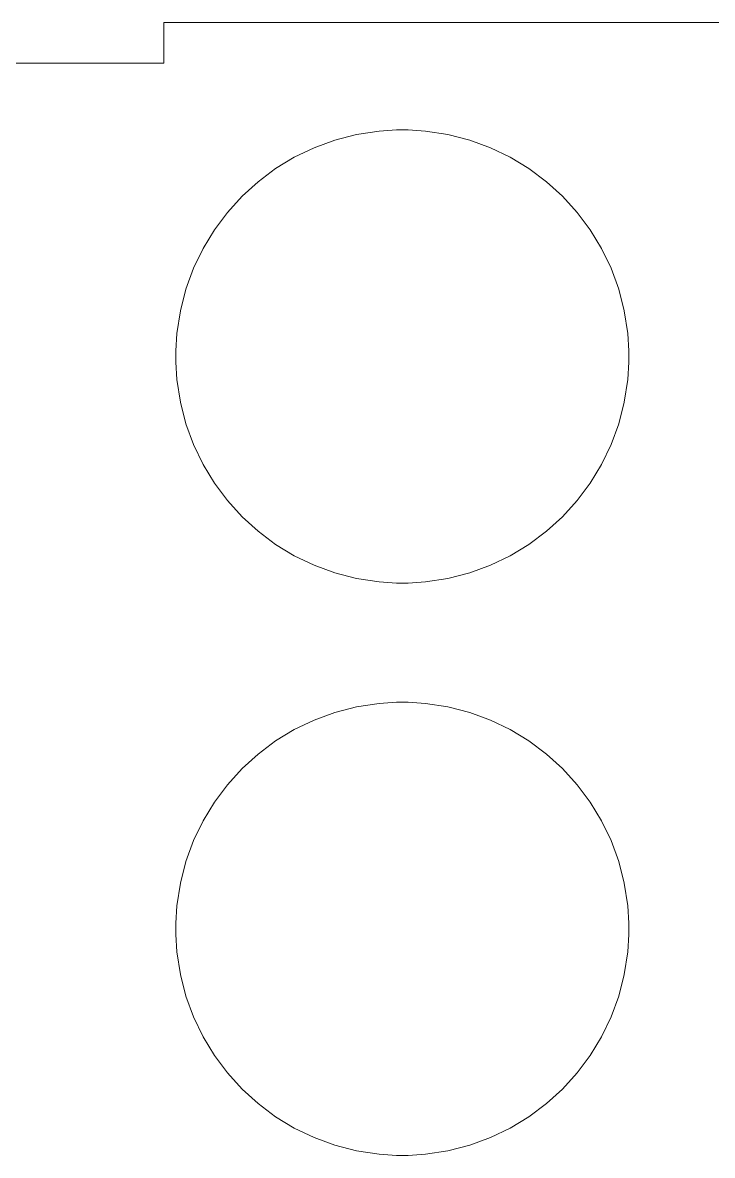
# Model space of a CAD drawing. Header units: millimetres. Extents: x -1378 to 3334, y -1176 to 661.
# Drawn here: x 471.6 to 580, y 482.6 to 660.7 of the extents above; entities that cross this region are included whole.
import ezdxf

# ---------------------------------------------------------------- set-up
doc = ezdxf.new("R2010")
doc.units = ezdxf.units.MM
doc.header["$MEASUREMENT"] = 0
doc.layers.add('Layer 1', color=7, linetype='Continuous')

msp = doc.modelspace()

# ---------------------------------------------------------------- linework, layer by layer
at = {"layer": 'Layer 1', "color": 2, "lineweight": 9}
for points in [[(493.7908, 654.3087), (493.7908, 654.3087), (493.7908, 660.6787), (493.7908, 660.6787)], [(493.7908, 660.6787), (493.7908, 660.6787), (666.3008, 660.6787), (666.3008, 660.6787)], [(493.7908, 654.3087), (493.7908, 654.3087), (493.7908, 660.6787), (493.7908, 660.6787)], [(493.7908, 660.6787), (493.7908, 660.6787), (666.3008, 660.6787), (666.3008, 660.6787)], [(418.7908, 654.3087), (418.7908, 654.3087), (493.7908, 654.3087), (493.7908, 654.3087)], [(418.7908, 654.3087), (418.7908, 654.3087), (493.7908, 654.3087), (493.7908, 654.3087)], [(520.7008, 642.2087), (520.7008, 642.2087), (524.1108, 643.0787), (524.1108, 643.0787)], [(520.7008, 642.2087), (520.7008, 642.2087), (524.1108, 643.0787), (524.1108, 643.0787)], [(524.1108, 643.0787), (524.1108, 643.0787), (527.6508, 643.6187), (527.6508, 643.6187)], [(524.1108, 643.0787), (524.1108, 643.0787), (527.6508, 643.6187), (527.6508, 643.6187)], [(527.6508, 643.6187), (527.6508, 643.6187), (530.3808, 643.8087), (530.3808, 643.8087)], [(527.6508, 643.6187), (527.6508, 643.6187), (530.3808, 643.8087), (530.3808, 643.8087)], [(530.3808, 643.8087), (530.3808, 643.8087), (531.2908, 643.8087), (531.2908, 643.8087)], [(530.3808, 643.8087), (530.3808, 643.8087), (531.2908, 643.8087), (531.2908, 643.8087)], [(531.2908, 643.8087), (531.2908, 643.8087), (532.2008, 643.8087), (532.2008, 643.8087)], [(531.2908, 643.8087), (531.2908, 643.8087), (532.2008, 643.8087), (532.2008, 643.8087)], [(532.2008, 643.8087), (532.2008, 643.8087), (534.9408, 643.6187), (534.9408, 643.6187)], [(532.2008, 643.8087), (532.2008, 643.8087), (534.9408, 643.6187), (534.9408, 643.6187)], [(534.9408, 643.6187), (534.9408, 643.6187), (538.4708, 643.0787), (538.4708, 643.0787)], [(534.9408, 643.6187), (534.9408, 643.6187), (538.4708, 643.0787), (538.4708, 643.0787)], [(538.4708, 643.0787), (538.4708, 643.0787), (541.8908, 642.2087), (541.8908, 642.2087)], [(538.4708, 643.0787), (538.4708, 643.0787), (541.8908, 642.2087), (541.8908, 642.2087)], [(517.4308, 641.0087), (517.4308, 641.0087), (520.7008, 642.2087), (520.7008, 642.2087)], [(517.4308, 641.0087), (517.4308, 641.0087), (520.7008, 642.2087), (520.7008, 642.2087)], [(541.8908, 642.2087), (541.8908, 642.2087), (545.1608, 641.0087), (545.1608, 641.0087)], [(541.8908, 642.2087), (541.8908, 642.2087), (545.1608, 641.0087), (545.1608, 641.0087)], [(511.3708, 637.7187), (511.3708, 637.7187), (514.3108, 639.5087), (514.3108, 639.5087)], [(511.3708, 637.7187), (511.3708, 637.7187), (514.3108, 639.5087), (514.3108, 639.5087)], [(514.3108, 639.5087), (514.3108, 639.5087), (517.4308, 641.0087), (517.4308, 641.0087)], [(514.3108, 639.5087), (514.3108, 639.5087), (517.4308, 641.0087), (517.4308, 641.0087)], [(545.1608, 641.0087), (545.1608, 641.0087), (548.2708, 639.5087), (548.2708, 639.5087)], [(545.1608, 641.0087), (545.1608, 641.0087), (548.2708, 639.5087), (548.2708, 639.5087)], [(548.2708, 639.5087), (548.2708, 639.5087), (551.2108, 637.7187), (551.2108, 637.7187)], [(548.2708, 639.5087), (548.2708, 639.5087), (551.2108, 637.7187), (551.2108, 637.7187)], [(508.6308, 635.6687), (508.6308, 635.6687), (511.3708, 637.7187), (511.3708, 637.7187)], [(508.6308, 635.6687), (508.6308, 635.6687), (511.3708, 637.7187), (511.3708, 637.7187)], [(551.2108, 637.7187), (551.2108, 637.7187), (553.9508, 635.6687), (553.9508, 635.6687)], [(551.2108, 637.7187), (551.2108, 637.7187), (553.9508, 635.6687), (553.9508, 635.6687)], [(506.1008, 633.3687), (506.1008, 633.3687), (508.6308, 635.6687), (508.6308, 635.6687)], [(506.1008, 633.3687), (506.1008, 633.3687), (508.6308, 635.6687), (508.6308, 635.6687)], [(553.9508, 635.6687), (553.9508, 635.6687), (556.4808, 633.3687), (556.4808, 633.3687)], [(553.9508, 635.6687), (553.9508, 635.6687), (556.4808, 633.3687), (556.4808, 633.3687)], [(503.8008, 630.8387), (503.8008, 630.8387), (506.1008, 633.3687), (506.1008, 633.3687)], [(503.8008, 630.8387), (503.8008, 630.8387), (506.1008, 633.3687), (506.1008, 633.3687)], [(556.4808, 633.3687), (556.4808, 633.3687), (558.7808, 630.8387), (558.7808, 630.8387)], [(556.4808, 633.3687), (556.4808, 633.3687), (558.7808, 630.8387), (558.7808, 630.8387)], [(501.7508, 628.0987), (501.7508, 628.0987), (503.8008, 630.8387), (503.8008, 630.8387)], [(501.7508, 628.0987), (501.7508, 628.0987), (503.8008, 630.8387), (503.8008, 630.8387)], [(558.7808, 630.8387), (558.7808, 630.8387), (560.8308, 628.0987), (560.8308, 628.0987)], [(558.7808, 630.8387), (558.7808, 630.8387), (560.8308, 628.0987), (560.8308, 628.0987)], [(499.9708, 625.1587), (499.9708, 625.1587), (501.7508, 628.0987), (501.7508, 628.0987)], [(499.9708, 625.1587), (499.9708, 625.1587), (501.7508, 628.0987), (501.7508, 628.0987)], [(560.8308, 628.0987), (560.8308, 628.0987), (562.6208, 625.1587), (562.6208, 625.1587)], [(560.8308, 628.0987), (560.8308, 628.0987), (562.6208, 625.1587), (562.6208, 625.1587)], [(498.4708, 622.0487), (498.4708, 622.0487), (499.9708, 625.1587), (499.9708, 625.1587)], [(498.4708, 622.0487), (498.4708, 622.0487), (499.9708, 625.1587), (499.9708, 625.1587)], [(562.6208, 625.1587), (562.6208, 625.1587), (564.1208, 622.0487), (564.1208, 622.0487)], [(562.6208, 625.1587), (562.6208, 625.1587), (564.1208, 622.0487), (564.1208, 622.0487)], [(497.2708, 618.7687), (497.2708, 618.7687), (498.4708, 622.0487), (498.4708, 622.0487)], [(497.2708, 618.7687), (497.2708, 618.7687), (498.4708, 622.0487), (498.4708, 622.0487)], [(564.1208, 622.0487), (564.1208, 622.0487), (565.3208, 618.7687), (565.3208, 618.7687)], [(564.1208, 622.0487), (564.1208, 622.0487), (565.3208, 618.7687), (565.3208, 618.7687)], [(496.3908, 615.3587), (496.3908, 615.3587), (497.2708, 618.7687), (497.2708, 618.7687)], [(496.3908, 615.3587), (496.3908, 615.3587), (497.2708, 618.7687), (497.2708, 618.7687)], [(565.3208, 618.7687), (565.3208, 618.7687), (566.2008, 615.3587), (566.2008, 615.3587)], [(565.3208, 618.7687), (565.3208, 618.7687), (566.2008, 615.3587), (566.2008, 615.3587)], [(495.8508, 611.8187), (495.8508, 611.8187), (496.3908, 615.3587), (496.3908, 615.3587)], [(495.8508, 611.8187), (495.8508, 611.8187), (496.3908, 615.3587), (496.3908, 615.3587)], [(566.2008, 615.3587), (566.2008, 615.3587), (566.7308, 611.8187), (566.7308, 611.8187)], [(566.2008, 615.3587), (566.2008, 615.3587), (566.7308, 611.8187), (566.7308, 611.8187)], [(495.6708, 609.0887), (495.6708, 609.0887), (495.8508, 611.8187), (495.8508, 611.8187)], [(495.6708, 609.0887), (495.6708, 609.0887), (495.8508, 611.8187), (495.8508, 611.8187)], [(566.7308, 611.8187), (566.7308, 611.8187), (566.9208, 609.0887), (566.9208, 609.0887)], [(566.7308, 611.8187), (566.7308, 611.8187), (566.9208, 609.0887), (566.9208, 609.0887)], [(495.6708, 608.1787), (495.6708, 608.1787), (495.6708, 609.0887), (495.6708, 609.0887)], [(495.6708, 608.1787), (495.6708, 608.1787), (495.6708, 609.0887), (495.6708, 609.0887)], [(495.6708, 607.2687), (495.6708, 607.2687), (495.6708, 608.1787), (495.6708, 608.1787)], [(495.6708, 607.2687), (495.6708, 607.2687), (495.6708, 608.1787), (495.6708, 608.1787)], [(566.9208, 609.0887), (566.9208, 609.0887), (566.9208, 608.1787), (566.9208, 608.1787)], [(566.9208, 609.0887), (566.9208, 609.0887), (566.9208, 608.1787), (566.9208, 608.1787)], [(566.9208, 608.1787), (566.9208, 608.1787), (566.9208, 607.2687), (566.9208, 607.2687)], [(566.9208, 608.1787), (566.9208, 608.1787), (566.9208, 607.2687), (566.9208, 607.2687)], [(495.8508, 604.5387), (495.8508, 604.5387), (495.6708, 607.2687), (495.6708, 607.2687)], [(495.8508, 604.5387), (495.8508, 604.5387), (495.6708, 607.2687), (495.6708, 607.2687)], [(566.9208, 607.2687), (566.9208, 607.2687), (566.7308, 604.5387), (566.7308, 604.5387)], [(566.9208, 607.2687), (566.9208, 607.2687), (566.7308, 604.5387), (566.7308, 604.5387)], [(496.3908, 600.9987), (496.3908, 600.9987), (495.8508, 604.5387), (495.8508, 604.5387)], [(496.3908, 600.9987), (496.3908, 600.9987), (495.8508, 604.5387), (495.8508, 604.5387)], [(566.7308, 604.5387), (566.7308, 604.5387), (566.2008, 600.9987), (566.2008, 600.9987)], [(566.7308, 604.5387), (566.7308, 604.5387), (566.2008, 600.9987), (566.2008, 600.9987)], [(497.2708, 597.5887), (497.2708, 597.5887), (496.3908, 600.9987), (496.3908, 600.9987)], [(497.2708, 597.5887), (497.2708, 597.5887), (496.3908, 600.9987), (496.3908, 600.9987)], [(566.2008, 600.9987), (566.2008, 600.9987), (565.3208, 597.5887), (565.3208, 597.5887)], [(566.2008, 600.9987), (566.2008, 600.9987), (565.3208, 597.5887), (565.3208, 597.5887)], [(498.4708, 594.3187), (498.4708, 594.3187), (497.2708, 597.5887), (497.2708, 597.5887)], [(498.4708, 594.3187), (498.4708, 594.3187), (497.2708, 597.5887), (497.2708, 597.5887)], [(565.3208, 597.5887), (565.3208, 597.5887), (564.1208, 594.3187), (564.1208, 594.3187)], [(565.3208, 597.5887), (565.3208, 597.5887), (564.1208, 594.3187), (564.1208, 594.3187)], [(499.9708, 591.1987), (499.9708, 591.1987), (498.4708, 594.3187), (498.4708, 594.3187)], [(499.9708, 591.1987), (499.9708, 591.1987), (498.4708, 594.3187), (498.4708, 594.3187)], [(564.1208, 594.3187), (564.1208, 594.3187), (562.6208, 591.1987), (562.6208, 591.1987)], [(564.1208, 594.3187), (564.1208, 594.3187), (562.6208, 591.1987), (562.6208, 591.1987)], [(501.7508, 588.2587), (501.7508, 588.2587), (499.9708, 591.1987), (499.9708, 591.1987)], [(501.7508, 588.2587), (501.7508, 588.2587), (499.9708, 591.1987), (499.9708, 591.1987)], [(562.6208, 591.1987), (562.6208, 591.1987), (560.8308, 588.2587), (560.8308, 588.2587)], [(562.6208, 591.1987), (562.6208, 591.1987), (560.8308, 588.2587), (560.8308, 588.2587)], [(503.8008, 585.5187), (503.8008, 585.5187), (501.7508, 588.2587), (501.7508, 588.2587)], [(503.8008, 585.5187), (503.8008, 585.5187), (501.7508, 588.2587), (501.7508, 588.2587)], [(560.8308, 588.2587), (560.8308, 588.2587), (558.7808, 585.5187), (558.7808, 585.5187)], [(560.8308, 588.2587), (560.8308, 588.2587), (558.7808, 585.5187), (558.7808, 585.5187)], [(506.1008, 582.9887), (506.1008, 582.9887), (503.8008, 585.5187), (503.8008, 585.5187)], [(506.1008, 582.9887), (506.1008, 582.9887), (503.8008, 585.5187), (503.8008, 585.5187)], [(558.7808, 585.5187), (558.7808, 585.5187), (556.4808, 582.9887), (556.4808, 582.9887)], [(558.7808, 585.5187), (558.7808, 585.5187), (556.4808, 582.9887), (556.4808, 582.9887)], [(508.6308, 580.6887), (508.6308, 580.6887), (506.1008, 582.9887), (506.1008, 582.9887)], [(508.6308, 580.6887), (508.6308, 580.6887), (506.1008, 582.9887), (506.1008, 582.9887)], [(556.4808, 582.9887), (556.4808, 582.9887), (553.9508, 580.6887), (553.9508, 580.6887)], [(556.4808, 582.9887), (556.4808, 582.9887), (553.9508, 580.6887), (553.9508, 580.6887)], [(511.3708, 578.6387), (511.3708, 578.6387), (508.6308, 580.6887), (508.6308, 580.6887)], [(511.3708, 578.6387), (511.3708, 578.6387), (508.6308, 580.6887), (508.6308, 580.6887)], [(553.9508, 580.6887), (553.9508, 580.6887), (551.2108, 578.6387), (551.2108, 578.6387)], [(553.9508, 580.6887), (553.9508, 580.6887), (551.2108, 578.6387), (551.2108, 578.6387)], [(514.3108, 576.8587), (514.3108, 576.8587), (511.3708, 578.6387), (511.3708, 578.6387)], [(514.3108, 576.8587), (514.3108, 576.8587), (511.3708, 578.6387), (511.3708, 578.6387)], [(551.2108, 578.6387), (551.2108, 578.6387), (548.2708, 576.8587), (548.2708, 576.8587)], [(551.2108, 578.6387), (551.2108, 578.6387), (548.2708, 576.8587), (548.2708, 576.8587)], [(517.4308, 575.3587), (517.4308, 575.3587), (514.3108, 576.8587), (514.3108, 576.8587)], [(517.4308, 575.3587), (517.4308, 575.3587), (514.3108, 576.8587), (514.3108, 576.8587)], [(520.7008, 574.1587), (520.7008, 574.1587), (517.4308, 575.3587), (517.4308, 575.3587)], [(520.7008, 574.1587), (520.7008, 574.1587), (517.4308, 575.3587), (517.4308, 575.3587)], [(545.1608, 575.3587), (545.1608, 575.3587), (541.8908, 574.1587), (541.8908, 574.1587)], [(545.1608, 575.3587), (545.1608, 575.3587), (541.8908, 574.1587), (541.8908, 574.1587)], [(548.2708, 576.8587), (548.2708, 576.8587), (545.1608, 575.3587), (545.1608, 575.3587)], [(548.2708, 576.8587), (548.2708, 576.8587), (545.1608, 575.3587), (545.1608, 575.3587)], [(524.1108, 573.2787), (524.1108, 573.2787), (520.7008, 574.1587), (520.7008, 574.1587)], [(524.1108, 573.2787), (524.1108, 573.2787), (520.7008, 574.1587), (520.7008, 574.1587)], [(541.8908, 574.1587), (541.8908, 574.1587), (538.4708, 573.2787), (538.4708, 573.2787)], [(541.8908, 574.1587), (541.8908, 574.1587), (538.4708, 573.2787), (538.4708, 573.2787)], [(527.6508, 572.7387), (527.6508, 572.7387), (524.1108, 573.2787), (524.1108, 573.2787)], [(527.6508, 572.7387), (527.6508, 572.7387), (524.1108, 573.2787), (524.1108, 573.2787)], [(530.3808, 572.5587), (530.3808, 572.5587), (527.6508, 572.7387), (527.6508, 572.7387)], [(530.3808, 572.5587), (530.3808, 572.5587), (527.6508, 572.7387), (527.6508, 572.7387)], [(531.2908, 572.5587), (531.2908, 572.5587), (530.3808, 572.5587), (530.3808, 572.5587)], [(531.2908, 572.5587), (531.2908, 572.5587), (530.3808, 572.5587), (530.3808, 572.5587)], [(532.2008, 572.5587), (532.2008, 572.5587), (531.2908, 572.5587), (531.2908, 572.5587)], [(532.2008, 572.5587), (532.2008, 572.5587), (531.2908, 572.5587), (531.2908, 572.5587)], [(534.9408, 572.7387), (534.9408, 572.7387), (532.2008, 572.5587), (532.2008, 572.5587)], [(534.9408, 572.7387), (534.9408, 572.7387), (532.2008, 572.5587), (532.2008, 572.5587)], [(538.4708, 573.2787), (538.4708, 573.2787), (534.9408, 572.7387), (534.9408, 572.7387)], [(538.4708, 573.2787), (538.4708, 573.2787), (534.9408, 572.7387), (534.9408, 572.7387)], [(517.4308, 551.0087), (517.4308, 551.0087), (520.7008, 552.2087), (520.7008, 552.2087)], [(517.4308, 551.0087), (517.4308, 551.0087), (520.7008, 552.2087), (520.7008, 552.2087)], [(520.7008, 552.2087), (520.7008, 552.2087), (524.1108, 553.0787), (524.1108, 553.0787)], [(520.7008, 552.2087), (520.7008, 552.2087), (524.1108, 553.0787), (524.1108, 553.0787)], [(524.1108, 553.0787), (524.1108, 553.0787), (527.6508, 553.6187), (527.6508, 553.6187)], [(524.1108, 553.0787), (524.1108, 553.0787), (527.6508, 553.6187), (527.6508, 553.6187)], [(527.6508, 553.6187), (527.6508, 553.6187), (530.3808, 553.8087), (530.3808, 553.8087)], [(527.6508, 553.6187), (527.6508, 553.6187), (530.3808, 553.8087), (530.3808, 553.8087)], [(530.3808, 553.8087), (530.3808, 553.8087), (531.2908, 553.8087), (531.2908, 553.8087)], [(530.3808, 553.8087), (530.3808, 553.8087), (531.2908, 553.8087), (531.2908, 553.8087)], [(531.2908, 553.8087), (531.2908, 553.8087), (532.2008, 553.8087), (532.2008, 553.8087)], [(531.2908, 553.8087), (531.2908, 553.8087), (532.2008, 553.8087), (532.2008, 553.8087)], [(532.2008, 553.8087), (532.2008, 553.8087), (534.9408, 553.6187), (534.9408, 553.6187)], [(532.2008, 553.8087), (532.2008, 553.8087), (534.9408, 553.6187), (534.9408, 553.6187)], [(534.9408, 553.6187), (534.9408, 553.6187), (538.4708, 553.0787), (538.4708, 553.0787)], [(534.9408, 553.6187), (534.9408, 553.6187), (538.4708, 553.0787), (538.4708, 553.0787)], [(538.4708, 553.0787), (538.4708, 553.0787), (541.8908, 552.2087), (541.8908, 552.2087)], [(538.4708, 553.0787), (538.4708, 553.0787), (541.8908, 552.2087), (541.8908, 552.2087)], [(541.8908, 552.2087), (541.8908, 552.2087), (545.1608, 551.0087), (545.1608, 551.0087)], [(541.8908, 552.2087), (541.8908, 552.2087), (545.1608, 551.0087), (545.1608, 551.0087)], [(514.3108, 549.5087), (514.3108, 549.5087), (517.4308, 551.0087), (517.4308, 551.0087)], [(514.3108, 549.5087), (514.3108, 549.5087), (517.4308, 551.0087), (517.4308, 551.0087)], [(545.1608, 551.0087), (545.1608, 551.0087), (548.2708, 549.5087), (548.2708, 549.5087)], [(545.1608, 551.0087), (545.1608, 551.0087), (548.2708, 549.5087), (548.2708, 549.5087)], [(511.3708, 547.7187), (511.3708, 547.7187), (514.3108, 549.5087), (514.3108, 549.5087)], [(511.3708, 547.7187), (511.3708, 547.7187), (514.3108, 549.5087), (514.3108, 549.5087)], [(548.2708, 549.5087), (548.2708, 549.5087), (551.2108, 547.7187), (551.2108, 547.7187)], [(548.2708, 549.5087), (548.2708, 549.5087), (551.2108, 547.7187), (551.2108, 547.7187)], [(508.6308, 545.6687), (508.6308, 545.6687), (511.3708, 547.7187), (511.3708, 547.7187)], [(508.6308, 545.6687), (508.6308, 545.6687), (511.3708, 547.7187), (511.3708, 547.7187)], [(551.2108, 547.7187), (551.2108, 547.7187), (553.9508, 545.6687), (553.9508, 545.6687)], [(551.2108, 547.7187), (551.2108, 547.7187), (553.9508, 545.6687), (553.9508, 545.6687)], [(506.1008, 543.3687), (506.1008, 543.3687), (508.6308, 545.6687), (508.6308, 545.6687)], [(506.1008, 543.3687), (506.1008, 543.3687), (508.6308, 545.6687), (508.6308, 545.6687)], [(553.9508, 545.6687), (553.9508, 545.6687), (556.4808, 543.3687), (556.4808, 543.3687)], [(553.9508, 545.6687), (553.9508, 545.6687), (556.4808, 543.3687), (556.4808, 543.3687)], [(503.8008, 540.8387), (503.8008, 540.8387), (506.1008, 543.3687), (506.1008, 543.3687)], [(503.8008, 540.8387), (503.8008, 540.8387), (506.1008, 543.3687), (506.1008, 543.3687)], [(556.4808, 543.3687), (556.4808, 543.3687), (558.7808, 540.8387), (558.7808, 540.8387)], [(556.4808, 543.3687), (556.4808, 543.3687), (558.7808, 540.8387), (558.7808, 540.8387)], [(501.7508, 538.0987), (501.7508, 538.0987), (503.8008, 540.8387), (503.8008, 540.8387)], [(501.7508, 538.0987), (501.7508, 538.0987), (503.8008, 540.8387), (503.8008, 540.8387)], [(558.7808, 540.8387), (558.7808, 540.8387), (560.8308, 538.0987), (560.8308, 538.0987)], [(558.7808, 540.8387), (558.7808, 540.8387), (560.8308, 538.0987), (560.8308, 538.0987)], [(499.9708, 535.1587), (499.9708, 535.1587), (501.7508, 538.0987), (501.7508, 538.0987)], [(499.9708, 535.1587), (499.9708, 535.1587), (501.7508, 538.0987), (501.7508, 538.0987)], [(560.8308, 538.0987), (560.8308, 538.0987), (562.6208, 535.1587), (562.6208, 535.1587)], [(560.8308, 538.0987), (560.8308, 538.0987), (562.6208, 535.1587), (562.6208, 535.1587)], [(498.4708, 532.0487), (498.4708, 532.0487), (499.9708, 535.1587), (499.9708, 535.1587)], [(498.4708, 532.0487), (498.4708, 532.0487), (499.9708, 535.1587), (499.9708, 535.1587)], [(562.6208, 535.1587), (562.6208, 535.1587), (564.1208, 532.0487), (564.1208, 532.0487)], [(562.6208, 535.1587), (562.6208, 535.1587), (564.1208, 532.0487), (564.1208, 532.0487)], [(497.2708, 528.7787), (497.2708, 528.7787), (498.4708, 532.0487), (498.4708, 532.0487)], [(497.2708, 528.7787), (497.2708, 528.7787), (498.4708, 532.0487), (498.4708, 532.0487)], [(564.1208, 532.0487), (564.1208, 532.0487), (565.3208, 528.7787), (565.3208, 528.7787)], [(564.1208, 532.0487), (564.1208, 532.0487), (565.3208, 528.7787), (565.3208, 528.7787)], [(496.3908, 525.3587), (496.3908, 525.3587), (497.2708, 528.7787), (497.2708, 528.7787)], [(496.3908, 525.3587), (496.3908, 525.3587), (497.2708, 528.7787), (497.2708, 528.7787)], [(565.3208, 528.7787), (565.3208, 528.7787), (566.2008, 525.3587), (566.2008, 525.3587)], [(565.3208, 528.7787), (565.3208, 528.7787), (566.2008, 525.3587), (566.2008, 525.3587)], [(495.8508, 521.8187), (495.8508, 521.8187), (496.3908, 525.3587), (496.3908, 525.3587)], [(495.8508, 521.8187), (495.8508, 521.8187), (496.3908, 525.3587), (496.3908, 525.3587)], [(566.2008, 525.3587), (566.2008, 525.3587), (566.7308, 521.8187), (566.7308, 521.8187)], [(566.2008, 525.3587), (566.2008, 525.3587), (566.7308, 521.8187), (566.7308, 521.8187)], [(495.6708, 519.0887), (495.6708, 519.0887), (495.8508, 521.8187), (495.8508, 521.8187)], [(495.6708, 519.0887), (495.6708, 519.0887), (495.8508, 521.8187), (495.8508, 521.8187)], [(566.7308, 521.8187), (566.7308, 521.8187), (566.9208, 519.0887), (566.9208, 519.0887)], [(566.7308, 521.8187), (566.7308, 521.8187), (566.9208, 519.0887), (566.9208, 519.0887)], [(495.6708, 518.1787), (495.6708, 518.1787), (495.6708, 519.0887), (495.6708, 519.0887)], [(495.6708, 518.1787), (495.6708, 518.1787), (495.6708, 519.0887), (495.6708, 519.0887)], [(566.9208, 519.0887), (566.9208, 519.0887), (566.9208, 518.1787), (566.9208, 518.1787)], [(566.9208, 519.0887), (566.9208, 519.0887), (566.9208, 518.1787), (566.9208, 518.1787)], [(495.6708, 517.2687), (495.6708, 517.2687), (495.6708, 518.1787), (495.6708, 518.1787)], [(495.6708, 517.2687), (495.6708, 517.2687), (495.6708, 518.1787), (495.6708, 518.1787)], [(495.8508, 514.5387), (495.8508, 514.5387), (495.6708, 517.2687), (495.6708, 517.2687)], [(495.8508, 514.5387), (495.8508, 514.5387), (495.6708, 517.2687), (495.6708, 517.2687)], [(566.9208, 517.2687), (566.9208, 517.2687), (566.7308, 514.5387), (566.7308, 514.5387)], [(566.9208, 517.2687), (566.9208, 517.2687), (566.7308, 514.5387), (566.7308, 514.5387)], [(566.9208, 518.1787), (566.9208, 518.1787), (566.9208, 517.2687), (566.9208, 517.2687)], [(566.9208, 518.1787), (566.9208, 518.1787), (566.9208, 517.2687), (566.9208, 517.2687)], [(496.3908, 510.9987), (496.3908, 510.9987), (495.8508, 514.5387), (495.8508, 514.5387)], [(496.3908, 510.9987), (496.3908, 510.9987), (495.8508, 514.5387), (495.8508, 514.5387)], [(566.7308, 514.5387), (566.7308, 514.5387), (566.2008, 510.9987), (566.2008, 510.9987)], [(566.7308, 514.5387), (566.7308, 514.5387), (566.2008, 510.9987), (566.2008, 510.9987)], [(497.2708, 507.5887), (497.2708, 507.5887), (496.3908, 510.9987), (496.3908, 510.9987)], [(497.2708, 507.5887), (497.2708, 507.5887), (496.3908, 510.9987), (496.3908, 510.9987)], [(566.2008, 510.9987), (566.2008, 510.9987), (565.3208, 507.5887), (565.3208, 507.5887)], [(566.2008, 510.9987), (566.2008, 510.9987), (565.3208, 507.5887), (565.3208, 507.5887)], [(498.4708, 504.3187), (498.4708, 504.3187), (497.2708, 507.5887), (497.2708, 507.5887)], [(498.4708, 504.3187), (498.4708, 504.3187), (497.2708, 507.5887), (497.2708, 507.5887)], [(565.3208, 507.5887), (565.3208, 507.5887), (564.1208, 504.3187), (564.1208, 504.3187)], [(565.3208, 507.5887), (565.3208, 507.5887), (564.1208, 504.3187), (564.1208, 504.3187)], [(499.9708, 501.1987), (499.9708, 501.1987), (498.4708, 504.3187), (498.4708, 504.3187)], [(499.9708, 501.1987), (499.9708, 501.1987), (498.4708, 504.3187), (498.4708, 504.3187)], [(564.1208, 504.3187), (564.1208, 504.3187), (562.6208, 501.1987), (562.6208, 501.1987)], [(564.1208, 504.3187), (564.1208, 504.3187), (562.6208, 501.1987), (562.6208, 501.1987)], [(501.7508, 498.2587), (501.7508, 498.2587), (499.9708, 501.1987), (499.9708, 501.1987)], [(501.7508, 498.2587), (501.7508, 498.2587), (499.9708, 501.1987), (499.9708, 501.1987)], [(562.6208, 501.1987), (562.6208, 501.1987), (560.8308, 498.2587), (560.8308, 498.2587)], [(562.6208, 501.1987), (562.6208, 501.1987), (560.8308, 498.2587), (560.8308, 498.2587)], [(503.8008, 495.5187), (503.8008, 495.5187), (501.7508, 498.2587), (501.7508, 498.2587)], [(503.8008, 495.5187), (503.8008, 495.5187), (501.7508, 498.2587), (501.7508, 498.2587)], [(560.8308, 498.2587), (560.8308, 498.2587), (558.7808, 495.5187), (558.7808, 495.5187)], [(560.8308, 498.2587), (560.8308, 498.2587), (558.7808, 495.5187), (558.7808, 495.5187)], [(506.1008, 492.9887), (506.1008, 492.9887), (503.8008, 495.5187), (503.8008, 495.5187)], [(506.1008, 492.9887), (506.1008, 492.9887), (503.8008, 495.5187), (503.8008, 495.5187)], [(558.7808, 495.5187), (558.7808, 495.5187), (556.4808, 492.9887), (556.4808, 492.9887)], [(558.7808, 495.5187), (558.7808, 495.5187), (556.4808, 492.9887), (556.4808, 492.9887)], [(508.6308, 490.6887), (508.6308, 490.6887), (506.1008, 492.9887), (506.1008, 492.9887)], [(508.6308, 490.6887), (508.6308, 490.6887), (506.1008, 492.9887), (506.1008, 492.9887)], [(556.4808, 492.9887), (556.4808, 492.9887), (553.9508, 490.6887), (553.9508, 490.6887)], [(556.4808, 492.9887), (556.4808, 492.9887), (553.9508, 490.6887), (553.9508, 490.6887)], [(511.3708, 488.6387), (511.3708, 488.6387), (508.6308, 490.6887), (508.6308, 490.6887)], [(511.3708, 488.6387), (511.3708, 488.6387), (508.6308, 490.6887), (508.6308, 490.6887)], [(553.9508, 490.6887), (553.9508, 490.6887), (551.2108, 488.6387), (551.2108, 488.6387)], [(553.9508, 490.6887), (553.9508, 490.6887), (551.2108, 488.6387), (551.2108, 488.6387)], [(514.3108, 486.8587), (514.3108, 486.8587), (511.3708, 488.6387), (511.3708, 488.6387)], [(514.3108, 486.8587), (514.3108, 486.8587), (511.3708, 488.6387), (511.3708, 488.6387)], [(551.2108, 488.6387), (551.2108, 488.6387), (548.2708, 486.8587), (548.2708, 486.8587)], [(551.2108, 488.6387), (551.2108, 488.6387), (548.2708, 486.8587), (548.2708, 486.8587)], [(517.4308, 485.3587), (517.4308, 485.3587), (514.3108, 486.8587), (514.3108, 486.8587)], [(517.4308, 485.3587), (517.4308, 485.3587), (514.3108, 486.8587), (514.3108, 486.8587)], [(548.2708, 486.8587), (548.2708, 486.8587), (545.1608, 485.3587), (545.1608, 485.3587)], [(548.2708, 486.8587), (548.2708, 486.8587), (545.1608, 485.3587), (545.1608, 485.3587)], [(520.7008, 484.1587), (520.7008, 484.1587), (517.4308, 485.3587), (517.4308, 485.3587)], [(520.7008, 484.1587), (520.7008, 484.1587), (517.4308, 485.3587), (517.4308, 485.3587)], [(545.1608, 485.3587), (545.1608, 485.3587), (541.8908, 484.1587), (541.8908, 484.1587)], [(545.1608, 485.3587), (545.1608, 485.3587), (541.8908, 484.1587), (541.8908, 484.1587)], [(524.1108, 483.2787), (524.1108, 483.2787), (520.7008, 484.1587), (520.7008, 484.1587)], [(524.1108, 483.2787), (524.1108, 483.2787), (520.7008, 484.1587), (520.7008, 484.1587)], [(527.6508, 482.7387), (527.6508, 482.7387), (524.1108, 483.2787), (524.1108, 483.2787)], [(527.6508, 482.7387), (527.6508, 482.7387), (524.1108, 483.2787), (524.1108, 483.2787)], [(530.3808, 482.5587), (530.3808, 482.5587), (527.6508, 482.7387), (527.6508, 482.7387)], [(530.3808, 482.5587), (530.3808, 482.5587), (527.6508, 482.7387), (527.6508, 482.7387)], [(534.9408, 482.7387), (534.9408, 482.7387), (532.2008, 482.5587), (532.2008, 482.5587)], [(534.9408, 482.7387), (534.9408, 482.7387), (532.2008, 482.5587), (532.2008, 482.5587)], [(538.4708, 483.2787), (538.4708, 483.2787), (534.9408, 482.7387), (534.9408, 482.7387)], [(538.4708, 483.2787), (538.4708, 483.2787), (534.9408, 482.7387), (534.9408, 482.7387)], [(541.8908, 484.1587), (541.8908, 484.1587), (538.4708, 483.2787), (538.4708, 483.2787)], [(541.8908, 484.1587), (541.8908, 484.1587), (538.4708, 483.2787), (538.4708, 483.2787)], [(531.2908, 482.5587), (531.2908, 482.5587), (530.3808, 482.5587), (530.3808, 482.5587)], [(531.2908, 482.5587), (531.2908, 482.5587), (530.3808, 482.5587), (530.3808, 482.5587)], [(532.2008, 482.5587), (532.2008, 482.5587), (531.2908, 482.5587), (531.2908, 482.5587)], [(532.2008, 482.5587), (532.2008, 482.5587), (531.2908, 482.5587), (531.2908, 482.5587)]]:
    msp.add_open_spline(points, degree=3, dxfattribs=at)

doc.saveas('drawing.dxf')
